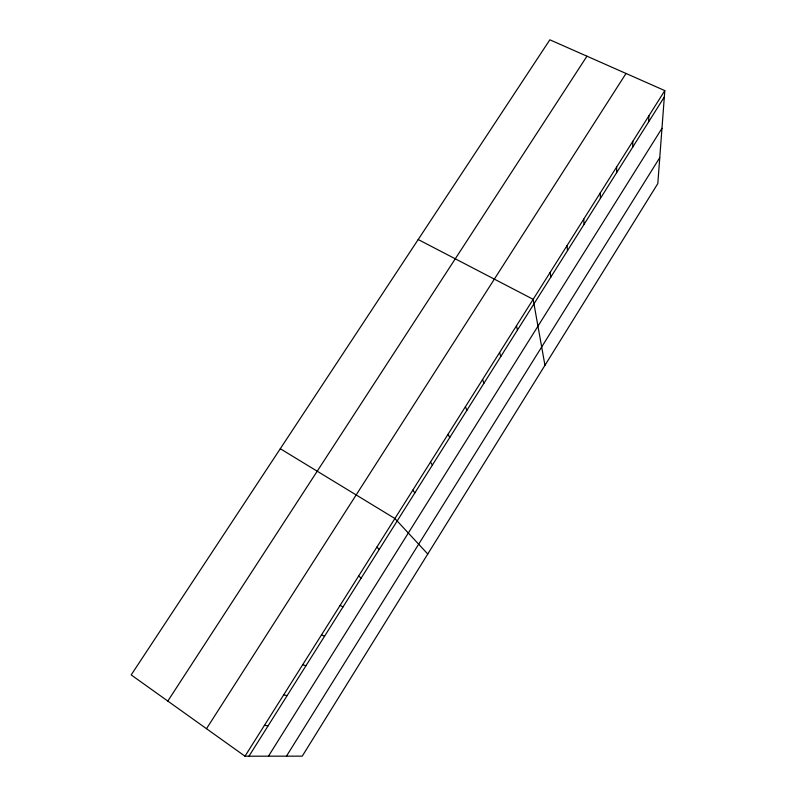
<?xml version="1.0" encoding="UTF-8"?>
<svg xmlns="http://www.w3.org/2000/svg" width="796" height="796" viewBox="0 0 796 796"><rect width="100%" height="100%" fill="white"/><g stroke="black" fill="none" stroke-linecap="round" stroke-linejoin="round"><path stroke-width="1.19" d="M616.621 172.662L616.641 166.961M632.681 147.18L632.85 141.26M648.581 121.947L648.909 115.808M664.809 90.605L657.814 183.577L302.241 756.15L244.989 756.2L131.191 674.909L549.857 39.8L664.809 90.605L244.989 756.2M286.46 756.17L659.765 157.628M268.451 756.18L661.973 128.305M248.959 756.2L664.332 96.953M206.492 728.698L626.034 73.461M167.817 701.067L586.96 56.198M264.411 725.405L268.162 725.723M283.635 694.928L287.157 695.575M302.659 664.76L305.962 665.725M321.485 634.909L324.579 636.183M418.199 239.526L533.161 299.316L544.952 365.314M340.121 605.368L342.996 606.94M280.291 448.725L394.896 518.524L427.77 554.016M358.568 576.125L361.235 577.995M376.826 547.18L379.294 549.34M412.786 490.157L414.865 492.893M430.497 462.078L432.387 465.083M448.039 434.278L449.73 437.551M465.401 406.756L466.904 410.288M482.585 379.493L483.918 383.284M499.609 352.509L500.764 356.548M516.465 325.783L517.45 330.071M550.185 272.322L550.822 277.098M567.05 245.586L567.518 250.601M583.747 219.119L584.045 224.373M600.274 192.911L600.413 198.393"/></g></svg>
